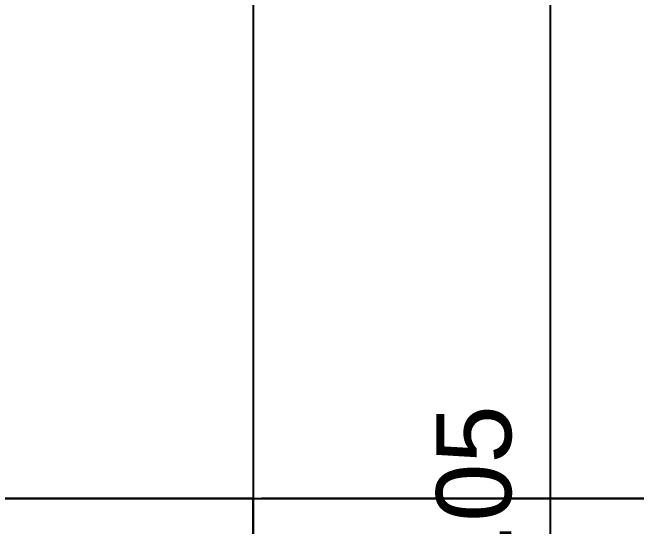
# Model space of a CAD drawing. Header units: metres. Extents: x 198 to 412, y -54 to 17.
# Drawn here: x 258.827 to 259.2012, y -6.933 to -6.6246 of the extents above; entities that cross this region are included whole.
import ezdxf

# ---------------------------------------------------------------- set-up
doc = ezdxf.new("R2010")
doc.units = ezdxf.units.M
doc.header["$LTSCALE"] = 10
doc.layers.add('TCOTA', color=1, linetype='Continuous')
doc.layers.add('TM-REVEST', color=252, linetype='Continuous')
doc.styles.add('ARIAL', font='arial.ttf')
doc.dimstyles.new('ST-COTA-25', dxfattribs={"dimscale": 0.25, "dimtxt": 0.18, "dimasz": 0.1, "dimexe": 0.18, "dimexo": 0.0625, "dimgap": 0.09, "dimtad": 1, "dimzin": 4, "dimdsep": 46, "dimtxsty": 'ARIAL', "dimblk1": 'COTA_N', "dimblk2": 'COTA_N', "dimsah": 1, "dimcen": 0.09, "dimclrd": 8, "dimclre": 8, "dimclrt": 1, "dimadec": 0, "dimazin": 0, "dimtfac": 1, "dimtix": 1, "dimtmove": 0, "dimatfit": 3, "dimldrblk": 'COTA_N', "dimfxl": 0.18, "dimtolj": 1, "dimtzin": 0, "dimarcsym": 0})

# ---------------------------------------------------------------- blocks, each defined once
blk = doc.blocks.new('COTA_N')
for p, q in [((0, 0.5), (0, -0.5)), ((-1, 0), (0, 0))]:
    blk.add_line(p, q)
at = {"color": 3, "const_width": 0.065}
blk.add_lwpolyline([(0.141, 0.141), (0.283, 0.283), (0, 0), (-0.141, -0.141), (-0.283, -0.283)], dxfattribs=at)
blk = doc.blocks.new('*D331')
at = {"layer": 'Defpoints', "color": 0, "transparency": 16777216}
for p in [(258.95419, -6.39659), (259.2719, -6.39659), (258.98637, -8.44626)]:
    blk.add_point(p, dxfattribs=at)
at = {"layer": 'TCOTA', "color": 8, "lineweight": -2, "transparency": 16777216}
for p, q in [((258.96981, -6.39659), (259.3169, -6.39659)), ((259.2719, -8.42126), (259.2719, -6.42159)), ((259.00199, -8.44626), (259.3169, -8.44626))]:
    blk.add_line(p, q, dxfattribs=at)
at = {"layer": 'TCOTA', "color": 8, "lineweight": -2, "transparency": 16777216, "xscale": 0.025, "yscale": 0.025, "zscale": 0.025}
for p, rotation in [((259.2719, -6.39659), 90), ((259.2719, -8.44626), 270)]:
    blk.add_blockref('COTA_N', p, dxfattribs=dict(at, rotation=rotation))
at = {"layer": 'TCOTA', "color": 2, "transparency": 16777216, "insert": (259.22642, -7.42142), "char_height": 0.045, "attachment_point": 5, "rotation": 90, "style": 'ARIAL'}
blk.add_mtext('\\A1;2.05', dxfattribs=at)
blk = doc.blocks.new('*D242')
at = {"layer": 'Defpoints', "color": 0, "transparency": 16777216}
for p in [(259.14336, -6.39659), (259.14336, -7.44626), (259.14937, -7.44626)]:
    blk.add_point(p, dxfattribs=at)
at = {"layer": 'TCOTA', "color": 8, "lineweight": -2, "transparency": 16777216}
for p, q in [((259.15898, -6.39659), (259.19437, -6.39659)), ((259.14937, -6.42159), (259.14937, -7.42126)), ((259.15898, -7.44626), (259.19437, -7.44626))]:
    blk.add_line(p, q, dxfattribs=at)
at = {"layer": 'TCOTA', "color": 8, "lineweight": -2, "transparency": 16777216, "xscale": 0.025, "yscale": 0.025, "zscale": 0.025}
for p, rotation in [((259.14937, -6.39659), 90), ((259.14937, -7.44626), 270)]:
    blk.add_blockref('COTA_N', p, dxfattribs=dict(at, rotation=rotation))
at = {"layer": 'TCOTA', "color": 1, "transparency": 16777216, "insert": (259.1039, -6.92142), "char_height": 0.045, "attachment_point": 5, "rotation": 90, "style": 'ARIAL'}
blk.add_mtext('\\A1;1.05', dxfattribs=at)

msp = doc.modelspace()

# ---------------------------------------------------------------- linework, layer by layer
at = {"layer": 'TM-REVEST'}
for points in [[(258.56887, -6.61626), (258.56887, -6.31626), (258.97136, -6.31626), (258.97136, -6.91626), (258.56887, -6.91626)], [(258.97136, -6.61626), (258.97136, -6.31626), (259.36887, -6.31626), (259.36887, -6.91626), (258.97636, -6.91626)], [(258.56887, -7.51626), (258.56887, -6.91626), (258.97136, -6.91626), (258.97136, -7.51626), (258.56887, -7.51626)], [(258.97136, -7.51626), (258.97136, -6.91626), (259.36887, -6.91626), (259.36887, -7.51626), (258.98136, -7.51626)]]:
    msp.add_lwpolyline(points, dxfattribs=at)

# ---------------------------------------------------------------- dimensions: what is measured, and where the dimension line sits
at = {"layer": 'TCOTA'}
dim = msp.add_linear_dim(base=(259.2719, -6.39659), p1=(258.98637, -8.44626), p2=(258.95419, -6.39659), angle=90, dimstyle='ST-COTA-25', override={"dimclrt": 2}, dxfattribs=at)
dim.commit()
dim.dimension.update_dxf_attribs({"geometry": '*D331', "text_midpoint": (259.22642, -7.42142)})
dim = msp.add_linear_dim(base=(259.14937, -7.44626), p1=(259.14336, -6.39659), p2=(259.14336, -7.44626), angle=90, dimstyle='ST-COTA-25', dxfattribs=at)
dim.commit()
dim.dimension.update_dxf_attribs({"geometry": '*D242', "text_midpoint": (259.1039, -6.92142)})

doc.saveas('drawing.dxf')
